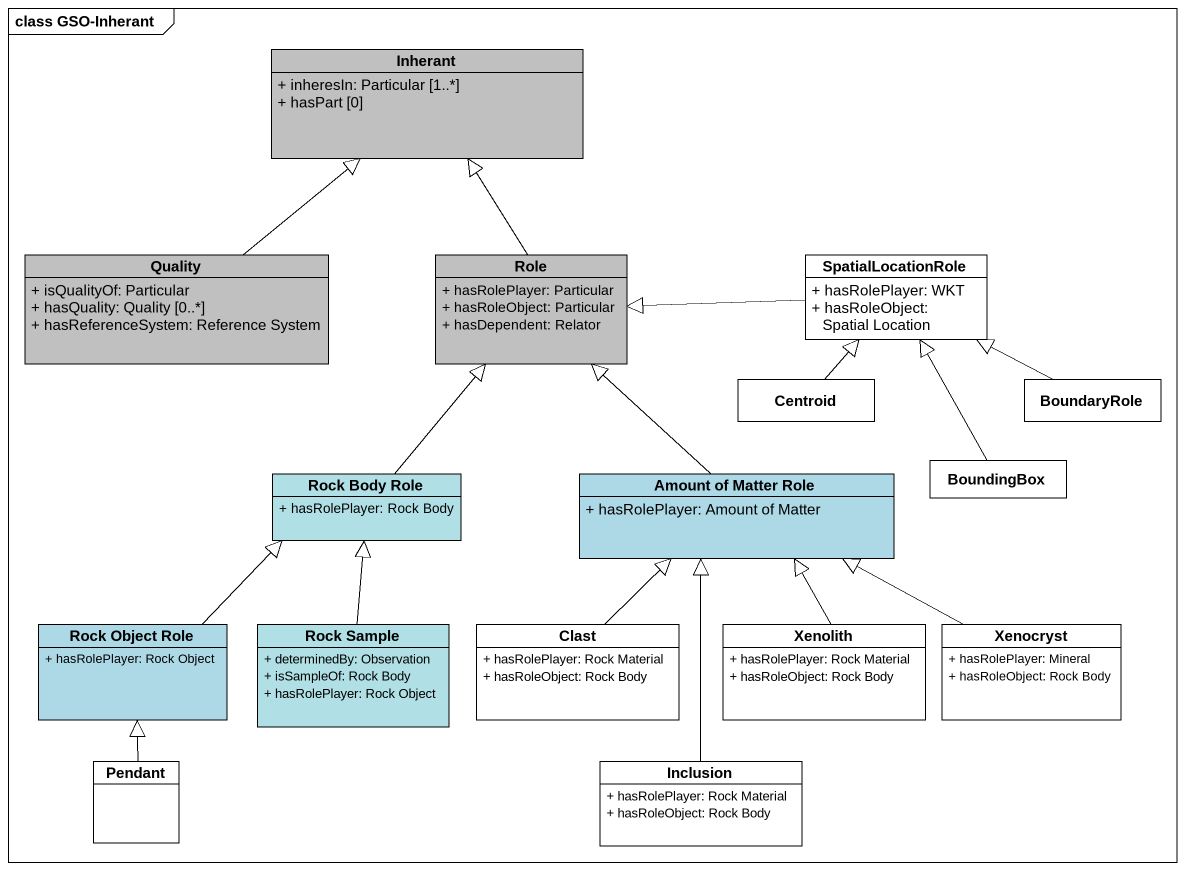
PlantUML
@startuml
mainframe class GSO-Inherant
hide circle
hide empty members
skinparam classAttributeIconSize 0
class Inherant #C0C0C0 {
  + inheresIn: Particular [1..*]
  + hasPart [0]
}
class Quality #C0C0C0 {
  + isQualityOf: Particular
  + hasQuality: Quality [0..*]
  + hasReferenceSystem: Reference System
}
class Role #C0C0C0 {
  + hasRolePlayer: Particular
  + hasRoleObject: Particular
  + hasDependent: Relator
}
class SpatialLocationRole {
  + hasRolePlayer: WKT
  + hasRoleObject: Spatial Location
}
class Centroid
class BoundaryRole
class "Rock Body Role" as Rock_Body_Role #B0E0E6 {
  + hasRolePlayer: Rock Body
}
class "Amount of Matter Role" as Amount_of_Matter_Role #ADD8E6 {
  + hasRolePlayer: Amount of Matter
}
class BoundingBox
class "Rock Object Role" as Rock_Object_Role #ADD8E6 {
  + hasRolePlayer: Rock Object
}
class "Rock Sample" as Rock_Sample #B0E0E6 {
  + determinedBy: Observation
  + isSampleOf: Rock Body
  + hasRolePlayer: Rock Object
}
class Clast {
  + hasRolePlayer: Rock Material
  + hasRoleObject: Rock Body
}
class Xenolith {
  + hasRolePlayer: Rock Material
  + hasRoleObject: Rock Body
}
class Xenocryst {
  + hasRolePlayer: Mineral
  + hasRoleObject: Rock Body
}
class Pendant
class Inclusion {
  + hasRolePlayer: Rock Material
  + hasRoleObject: Rock Body
}
Quality -up-|> Inherant
Role -up-|> Inherant
SpatialLocationRole -left-|> Role
Centroid -up-|> SpatialLocationRole
BoundaryRole -left-|> SpatialLocationRole
Rock_Body_Role -up-|> Role
Amount_of_Matter_Role -up-|> Role
BoundingBox -up-|> SpatialLocationRole
Rock_Object_Role -up-|> Rock_Body_Role
Rock_Sample -up-|> Rock_Body_Role
Clast -up-|> Amount_of_Matter_Role
Xenolith -up-|> Amount_of_Matter_Role
Xenocryst -left-|> Amount_of_Matter_Role
Pendant -up-|> Rock_Object_Role
Inclusion -up-|> Amount_of_Matter_Role
@enduml
